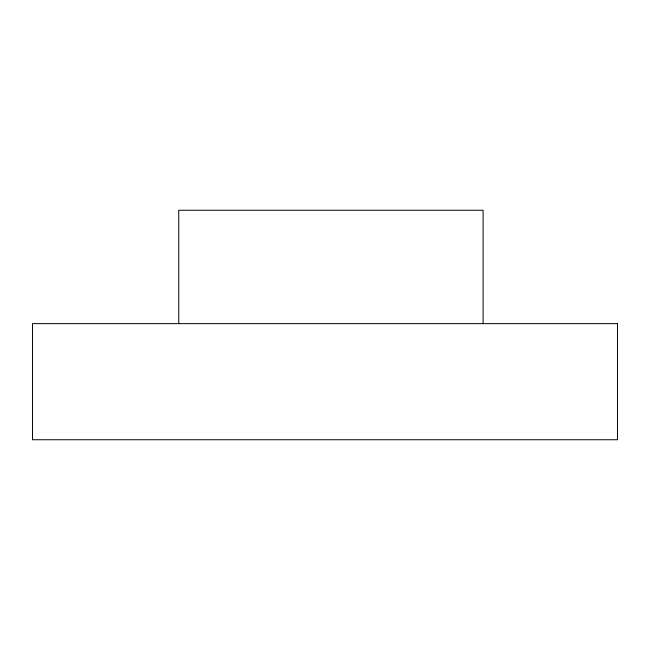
<?xml version="1.0" encoding="UTF-8"?>
<svg xmlns="http://www.w3.org/2000/svg" width="650" height="650" viewBox="0 0 650 650"><rect width="100%" height="100%" fill="white"/><g stroke="black" fill="none" stroke-linecap="round" stroke-linejoin="round"><path stroke-width="0.97" d="M483.104 323.643L483.104 210.259L178.75 210.259L178.75 323.643M617.5 323.643L32.5 323.643L32.5 439.741L617.5 439.741L617.5 323.643"/></g></svg>
